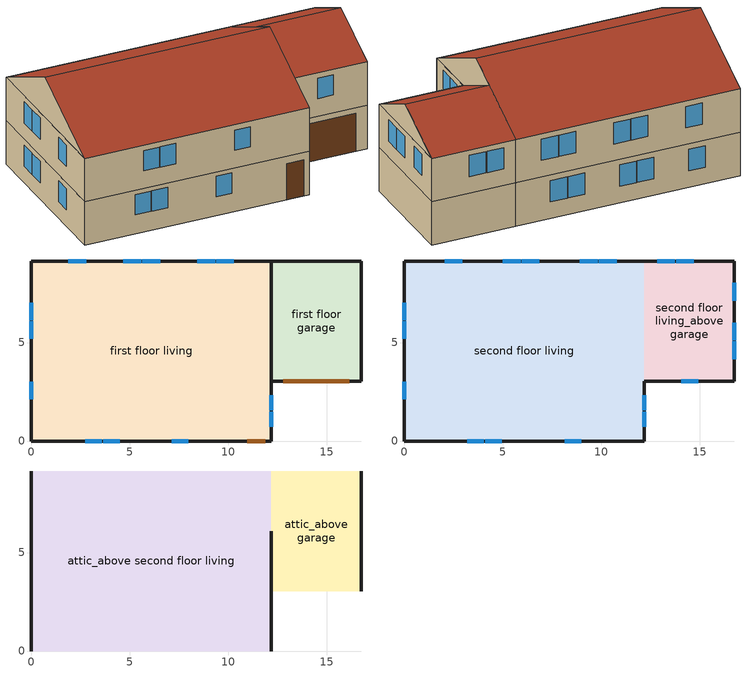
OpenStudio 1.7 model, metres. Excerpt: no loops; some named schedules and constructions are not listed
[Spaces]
first floor living
 floor ground (Slab): 12.19,9.14 12.19,0 0,0 0,9.14 z0
 wall outside (ExtInsFinWall): 0,9.14 0,0 12.19,0 12.19,3.05 12.19,9.14 0,9.14 z0:2.44
 window (Sub Surface 3-Glass): 2.74,0 3.59,0 z1.08:2.21
 window (Sub Surface 4-Glass): 3.65,0 4.5,0 z1.08:2.21
 window (Sub Surface 5-Glass): 7.13,0 7.98,0 z1.08:2.21
 window (Sub Surface 14-Glass): 0,7.02 0,6.13 z0.93:2.13
 window (Sub Surface 15-Glass): 0,6.07 0,5.19 z0.93:2.13
 window (Sub Surface 16-Glass): 0,3.01 0,2.13 z0.93:2.13
 window (Sub Surface 19-Glass): 12.19,0.71 12.19,1.49 z1.1:2.13
 window (Sub Surface 20-Glass): 12.19,1.55 12.19,2.33 z1.1:2.13
 window (Sub Surface 32-Glass): 2.79,9.14 1.89,9.14 z0.93:2.13
 window (Sub Surface 33-Glass): 5.58,9.14 4.68,9.14 z0.93:2.13
 window (Sub Surface 34-Glass): 6.55,9.14 5.64,9.14 z0.93:2.13
 window (Sub Surface 35-Glass): 9.34,9.14 8.43,9.14 z0.93:2.13
 window (Sub Surface 36-Glass): 10.3,9.14 9.4,9.14 z0.93:2.13
 door (LivingDoors): 10.97,0 11.89,0 z0:2.03
 ceiling adiabatic (RevFinUninsFinFloor): 12.19,0 12.19,9.14 0,9.14 0,0 z2.44
first floor garage
 floor ground (GrndUninsUnfinGrgFloor): 16.76,9.14 16.76,3.05 12.19,3.05 12.19,9.14 z0
 wall outside (ExtUninsUnfinWall): 16.76,9.14 12.19,9.14 12.19,3.05 16.76,3.05 16.76,9.14 z0:2.44
 door (GarageDoors): 12.8,3.05 16.15,3.05 z0:2.13
second floor living
 floor adiabatic (FinUninsFinFloor): 12.19,9.14 12.19,0 0,0 0,9.14 z2.44
 wall outside (ExtInsFinWall): 12.19,9.14 0,9.14 0,0 12.19,0 12.19,3.05 z2.44:4.88
 window (Sub Surface 6-Glass): 3.2,0 4.04,0 z3.44:4.57
 window (Sub Surface 7-Glass): 4.1,0 4.95,0 z3.44:4.57
 window (Sub Surface 8-Glass): 8.15,0 9,0 z3.44:4.57
 window (Sub Surface 11-Glass): 0,7.02 0,6.13 z3.37:4.57
 window (Sub Surface 12-Glass): 0,6.07 0,5.19 z3.37:4.57
 window (Sub Surface 13-Glass): 0,3.01 0,2.13 z3.37:4.57
 window (Sub Surface 18-Glass): 12.19,1.55 12.19,2.33 z3.53:4.57
 window (Sub Surface 26-Glass): 10.79,9.14 9.88,9.14 z3.38:4.57
 window (Sub Surface 27-Glass): 9.82,9.14 8.93,9.14 z3.38:4.57
 window (Sub Surface 28-Glass): 6.86,9.14 5.97,9.14 z3.38:4.57
 window (Sub Surface 29-Glass): 5.91,9.14 5.01,9.14 z3.38:4.57
 window (Sub Surface 30-Glass): 2.95,9.14 2.06,9.14 z3.38:4.57
 window (Sub Surface 10-Glass): 12.19,0.71 12.19,1.49 z3.53:4.57
second floor living_above garage
 floor to first floor garage (UnfinInsFinFloor): 16.76,9.14 16.76,3.05 12.19,3.05 12.19,9.14 z2.44
 wall outside (ExtInsFinWall): 12.19,3.05 16.76,3.05 16.76,9.14 12.19,9.14 z2.44:4.88
 window (Sub Surface 9-Glass): 14.08,3.05 14.93,3.05 z3.44:4.57
 window (Sub Surface 21-Glass): 16.76,4.16 16.76,5.06 z3.37:4.57
 window (Sub Surface 22-Glass): 16.76,5.12 16.76,6.02 z3.37:4.57
 window (Sub Surface 23-Glass): 16.76,7.13 16.76,8.03 z3.37:4.57
 window (Sub Surface 24-Glass): 14.7,9.14 13.81,9.14 z3.38:4.57
 window (Sub Surface 25-Glass): 13.75,9.14 12.85,9.14 z3.38:4.57
attic_above second floor living
 floor to second floor living (FinInsUnfinUAFloor): 12.19,9.14 12.19,0 0,0 0,9.14 z4.88
 wall outside (ExtUninsUnfinWall): 0,4.57,7.16 0,9.14,4.88 0,0,4.88; 12.19,4.57,7.16 12.19,0,4.88 12.19,3.05,4.88 12.19,6.1,6.4
 roof outside (UnfinInsExtRoof): 12.19,4.57,7.16 12.19,9.14,4.88 0,9.14,4.88 0,4.57,7.16; 0,4.57,7.16 0,0,4.88 12.19,0,4.88 12.19,4.57,7.16
attic_above garage
 floor to second floor living_above garage (FinInsUnfinUAFloor): 16.76,9.14 16.76,3.05 12.19,3.05 12.19,9.14 z4.88
 wall outside (ExtUninsUnfinWall): 16.76,6.1,6.4 16.76,3.05,4.88 16.76,9.14,4.88
 roof outside (UnfinInsExtRoof): 16.76,6.1,6.4 16.76,9.14,4.88 12.19,9.14,4.88 12.19,6.1,6.4; 12.19,6.1,6.4 12.19,3.05,4.88 16.76,3.05,4.88 16.76,6.1,6.4
[Construction]
RevFinInsUnfinUAFloor: AddforCTFCalc, GypsumBoard-Ceiling
RevUnfinInsFinFloor: CarpetBareLayer, FloorMass, Plywood-3_4in 1, IntFloorIns
[Schedule:Day]
Schedule Day 79: 1, 0, 0.0909588, 2, 0, 0.0413449, 3, 0, 0.024807, 4, 0, 0.0413449, 5, 0, 0.115766, 6, 0, 0.429987, 7, 0, 0.97574, 8, 0, 0.967471, 9, 0, 0.785554, 10, 0, 0.611905, 11, 0, 0.496139, 12, 0, 0.388642, 13, 0, 0.281145, 14, 0, 0.239801, 15, 0, 0.214994, 16, 0, 0.206725, 17, 0, 0.24807, 18, 0, 0.32249, 19, 0, 0.347297, 20, 0, 0.347297, 21, 0, 0.347297, 22, 0, 0.339028, 23, 0, 0.239801, 24, 0, 0.173649
Schedule Day 81: 1, 0, 0.0875835, 2, 0, 0.0398107, 3, 0, 0.0238864, 4, 0, 0.0398107, 5, 0, 0.11147, 6, 0, 0.414031, 7, 0, 0.939532, 8, 0, 0.931569, 9, 0, 0.756403, 10, 0, 0.589198, 11, 0, 0.477728, 12, 0, 0.37422, 13, 0, 0.270712, 14, 0, 0.230902, 15, 0, 0.207015, 16, 0, 0.199053, 17, 0, 0.238864, 18, 0, 0.310523, 19, 0, 0.33441, 20, 0, 0.33441, 21, 0, 0.33441, 22, 0, 0.326447, 23, 0, 0.230902, 24, 0, 0.167205
Schedule Day 83: 1, 0, 0.0838004, 2, 0, 0.0380911, 3, 0, 0.0228546, 4, 0, 0.0380911, 5, 0, 0.106655, 6, 0, 0.396147, 7, 0, 0.898949, 8, 0, 0.891331, 9, 0, 0.72373, 10, 0, 0.563748, 11, 0, 0.457093, 12, 0, 0.358056, 13, 0, 0.259019, 14, 0, 0.220928, 15, 0, 0.198074, 16, 0, 0.190455, 17, 0, 0.228546, 18, 0, 0.29711, 19, 0, 0.319965, 20, 0, 0.319965, 21, 0, 0.319965, 22, 0, 0.312347, 23, 0, 0.220928, 24, 0, 0.159983
Schedule Day 85: 1, 0, 0.0806232, 2, 0, 0.0366469, 3, 0, 0.0219882, 4, 0, 0.0366469, 5, 0, 0.102611, 6, 0, 0.381128, 7, 0, 0.864868, 8, 0, 0.857538, 9, 0, 0.696292, 10, 0, 0.542375, 11, 0, 0.439763, 12, 0, 0.344481, 13, 0, 0.249199, 14, 0, 0.212552, 15, 0, 0.190564, 16, 0, 0.183235, 17, 0, 0.219882, 18, 0, 0.285846, 19, 0, 0.307834, 20, 0, 0.307834, 21, 0, 0.307834, 22, 0, 0.300505, 23, 0, 0.212552, 24, 0, 0.153917
Schedule Day 87: 1, 0, 0.0789034, 2, 0, 0.0358652, 3, 0, 0.0215191, 4, 0, 0.0358652, 5, 0, 0.100423, 6, 0, 0.372998, 7, 0, 0.846418, 8, 0, 0.839245, 9, 0, 0.681438, 10, 0, 0.530805, 11, 0, 0.430382, 12, 0, 0.337133, 13, 0, 0.243883, 14, 0, 0.208018, 15, 0, 0.186499, 16, 0, 0.179326, 17, 0, 0.215191, 18, 0, 0.279748, 19, 0, 0.301268, 20, 0, 0.301268, 21, 0, 0.301268, 22, 0, 0.294095, 23, 0, 0.208018, 24, 0, 0.150634
Schedule Day 89: 1, 0, 0.0791017, 2, 0, 0.0359553, 3, 0, 0.0215732, 4, 0, 0.0359553, 5, 0, 0.100675, 6, 0, 0.373935, 7, 0, 0.848545, 8, 0, 0.841354, 9, 0, 0.683151, 10, 0, 0.532138, 11, 0, 0.431464, 12, 0, 0.33798, 13, 0, 0.244496, 14, 0, 0.208541, 15, 0, 0.186968, 16, 0, 0.179777, 17, 0, 0.215732, 18, 0, 0.280451, 19, 0, 0.302025, 20, 0, 0.302025, 21, 0, 0.302025, 22, 0, 0.294833, 23, 0, 0.208541, 24, 0, 0.151012
Schedule Day 91: 1, 0, 0.0811649, 2, 0, 0.0368931, 3, 0, 0.0221359, 4, 0, 0.0368931, 5, 0, 0.103301, 6, 0, 0.383689, 7, 0, 0.870678, 8, 0, 0.8633, 9, 0, 0.70097, 10, 0, 0.546018, 11, 0, 0.442718, 12, 0, 0.346796, 13, 0, 0.250873, 14, 0, 0.21398, 15, 0, 0.191844, 16, 0, 0.184466, 17, 0, 0.221359, 18, 0, 0.287767, 19, 0, 0.309902, 20, 0, 0.309902, 21, 0, 0.309902, 22, 0, 0.302524, 23, 0, 0.21398, 24, 0, 0.154951
Schedule Day 93: 1, 0, 0.0845403, 2, 0, 0.0384274, 3, 0, 0.0230564, 4, 0, 0.0384274, 5, 0, 0.107597, 6, 0, 0.399645, 7, 0, 0.906887, 8, 0, 0.899201, 9, 0, 0.730121, 10, 0, 0.568726, 11, 0, 0.461129, 12, 0, 0.361218, 13, 0, 0.261306, 14, 0, 0.222879, 15, 0, 0.199823, 16, 0, 0.192137, 17, 0, 0.230564, 18, 0, 0.299734, 19, 0, 0.32279, 20, 0, 0.32279, 21, 0, 0.32279, 22, 0, 0.315105, 23, 0, 0.222879, 24, 0, 0.161395
Schedule Day 95: 1, 0, 0.0883234, 2, 0, 0.040147, 3, 0, 0.0240882, 4, 0, 0.040147, 5, 0, 0.112412, 6, 0, 0.417529, 7, 0, 0.947469, 8, 0, 0.93944, 9, 0, 0.762793, 10, 0, 0.594175, 11, 0, 0.481764, 12, 0, 0.377382, 13, 0, 0.273, 14, 0, 0.232853, 15, 0, 0.208764, 16, 0, 0.200735, 17, 0, 0.240882, 18, 0, 0.313147, 19, 0, 0.337235, 20, 0, 0.337235, 21, 0, 0.337235, 22, 0, 0.329205, 23, 0, 0.232853, 24, 0, 0.168617
Schedule Day 97: 1, 0, 0.0915005, 2, 0, 0.0415911, 3, 0, 0.0249547, 4, 0, 0.0415911, 5, 0, 0.116455, 6, 0, 0.432548, 7, 0, 0.981551, 8, 0, 0.973233, 9, 0, 0.790232, 10, 0, 0.615549, 11, 0, 0.499094, 12, 0, 0.390957, 13, 0, 0.28282, 14, 0, 0.241229, 15, 0, 0.216274, 16, 0, 0.207956, 17, 0, 0.249547, 18, 0, 0.324411, 19, 0, 0.349366, 20, 0, 0.349366, 21, 0, 0.349366, 22, 0, 0.341047, 23, 0, 0.241229, 24, 0, 0.174683
Schedule Day 99: 1, 0, 0.0932203, 2, 0, 0.0423729, 3, 0, 0.0254237, 4, 0, 0.0423729, 5, 0, 0.118644, 6, 0, 0.440678, 7, 0, 1, 8, 0, 0.991525, 9, 0, 0.805085, 10, 0, 0.627119, 11, 0, 0.508475, 12, 0, 0.398305, 13, 0, 0.288136, 14, 0, 0.245763, 15, 0, 0.220339, 16, 0, 0.211864, 17, 0, 0.254237, 18, 0, 0.330508, 19, 0, 0.355932, 20, 0, 0.355932, 21, 0, 0.355932, 22, 0, 0.347458, 23, 0, 0.245763, 24, 0, 0.177966
Schedule Day 101: 1, 0, 0.0930221, 2, 0, 0.0422828, 3, 0, 0.0253697, 4, 0, 0.0422828, 5, 0, 0.118392, 6, 0, 0.439741, 7, 0, 0.997873, 8, 0, 0.989417, 9, 0, 0.803372, 10, 0, 0.625785, 11, 0, 0.507393, 12, 0, 0.397458, 13, 0, 0.287523, 14, 0, 0.24524, 15, 0, 0.21987, 16, 0, 0.211414, 17, 0, 0.253697, 18, 0, 0.329806, 19, 0, 0.355175, 20, 0, 0.355175, 21, 0, 0.355175, 22, 0, 0.346719, 23, 0, 0.24524, 24, 0, 0.177588
Schedule Day 129: 1, 0, 0.0780592, 2, 0, 0.0390296, 3, 0, 0.0390296, 4, 0, 0.0390296, 5, 0, 0.0780592, 6, 0, 0.185391, 7, 0, 0.44884, 8, 0, 0.565929, 9, 0, 0.643989, 10, 0, 0.565929, 11, 0, 0.44884, 12, 0, 0.341509, 13, 0, 0.302479, 14, 0, 0.22442, 15, 0, 0.22442, 16, 0, 0.22442, 17, 0, 0.380539, 18, 0, 0.44884, 19, 0, 0.75132, 20, 0, 0.97574, 21, 0, 0.97574, 22, 0, 0.75132, 23, 0, 0.643989, 24, 0, 0.380539
Schedule Day 131: 1, 0, 0.0751625, 2, 0, 0.0375813, 3, 0, 0.0375813, 4, 0, 0.0375813, 5, 0, 0.0751625, 6, 0, 0.178511, 7, 0, 0.432185, 8, 0, 0.544928, 9, 0, 0.620091, 10, 0, 0.544928, 11, 0, 0.432185, 12, 0, 0.328836, 13, 0, 0.291255, 14, 0, 0.216092, 15, 0, 0.216092, 16, 0, 0.216092, 17, 0, 0.366417, 18, 0, 0.432185, 19, 0, 0.723439, 20, 0, 0.939532, 21, 0, 0.939532, 22, 0, 0.723439, 23, 0, 0.620091, 24, 0, 0.366417
Schedule Day 133: 1, 0, 0.0719159, 2, 0, 0.035958, 3, 0, 0.035958, 4, 0, 0.035958, 5, 0, 0.0719159, 6, 0, 0.1708, 7, 0, 0.413517, 8, 0, 0.521391, 9, 0, 0.593307, 10, 0, 0.521391, 11, 0, 0.413517, 12, 0, 0.314632, 13, 0, 0.278674, 14, 0, 0.206758, 15, 0, 0.206758, 16, 0, 0.206758, 17, 0, 0.35059, 18, 0, 0.413517, 19, 0, 0.692191, 20, 0, 0.898949, 21, 0, 0.898949, 22, 0, 0.692191, 23, 0, 0.593307, 24, 0, 0.35059
Schedule Day 135: 1, 0, 0.0691894, 2, 0, 0.0345947, 3, 0, 0.0345947, 4, 0, 0.0345947, 5, 0, 0.0691894, 6, 0, 0.164325, 7, 0, 0.397839, 8, 0, 0.501623, 9, 0, 0.570813, 10, 0, 0.501623, 11, 0, 0.397839, 12, 0, 0.302704, 13, 0, 0.268109, 14, 0, 0.19892, 15, 0, 0.19892, 16, 0, 0.19892, 17, 0, 0.337298, 18, 0, 0.397839, 19, 0, 0.665948, 20, 0, 0.864868, 21, 0, 0.864868, 22, 0, 0.665948, 23, 0, 0.570813, 24, 0, 0.337298
Schedule Day 137: 1, 0, 0.0677135, 2, 0, 0.0338567, 3, 0, 0.0338567, 4, 0, 0.0338567, 5, 0, 0.0677135, 6, 0, 0.160819, 7, 0, 0.389352, 8, 0, 0.490923, 9, 0, 0.558636, 10, 0, 0.490923, 11, 0, 0.389352, 12, 0, 0.296246, 13, 0, 0.26239, 14, 0, 0.194676, 15, 0, 0.194676, 16, 0, 0.194676, 17, 0, 0.330103, 18, 0, 0.389352, 19, 0, 0.651742, 20, 0, 0.846418, 21, 0, 0.846418, 22, 0, 0.651742, 23, 0, 0.558636, 24, 0, 0.330103
Schedule Day 139: 1, 0, 0.0678836, 2, 0, 0.0339418, 3, 0, 0.0339418, 4, 0, 0.0339418, 5, 0, 0.0678836, 6, 0, 0.161224, 7, 0, 0.390331, 8, 0, 0.492156, 9, 0, 0.56004, 10, 0, 0.492156, 11, 0, 0.390331, 12, 0, 0.296991, 13, 0, 0.263049, 14, 0, 0.195165, 15, 0, 0.195165, 16, 0, 0.195165, 17, 0, 0.330933, 18, 0, 0.390331, 19, 0, 0.65338, 20, 0, 0.848545, 21, 0, 0.848545, 22, 0, 0.65338, 23, 0, 0.56004, 24, 0, 0.330933
Schedule Day 141: 1, 0, 0.0696543, 2, 0, 0.0348271, 3, 0, 0.0348271, 4, 0, 0.0348271, 5, 0, 0.0696543, 6, 0, 0.165429, 7, 0, 0.400512, 8, 0, 0.504993, 9, 0, 0.574648, 10, 0, 0.504993, 11, 0, 0.400512, 12, 0, 0.304737, 13, 0, 0.26991, 14, 0, 0.200256, 15, 0, 0.200256, 16, 0, 0.200256, 17, 0, 0.339564, 18, 0, 0.400512, 19, 0, 0.670422, 20, 0, 0.870678, 21, 0, 0.870678, 22, 0, 0.670422, 23, 0, 0.574648, 24, 0, 0.339564
Schedule Day 143: 1, 0, 0.0725509, 2, 0, 0.0362755, 3, 0, 0.0362755, 4, 0, 0.0362755, 5, 0, 0.0725509, 6, 0, 0.172308, 7, 0, 0.417168, 8, 0, 0.525994, 9, 0, 0.598545, 10, 0, 0.525994, 11, 0, 0.417168, 12, 0, 0.31741, 13, 0, 0.281135, 14, 0, 0.208584, 15, 0, 0.208584, 16, 0, 0.208584, 17, 0, 0.353686, 18, 0, 0.417168, 19, 0, 0.698303, 20, 0, 0.906887, 21, 0, 0.906887, 22, 0, 0.698303, 23, 0, 0.598545, 24, 0, 0.353686
Schedule Day 145: 1, 0, 0.0757975, 2, 0, 0.0378988, 3, 0, 0.0378988, 4, 0, 0.0378988, 5, 0, 0.0757975, 6, 0, 0.180019, 7, 0, 0.435836, 8, 0, 0.549532, 9, 0, 0.62533, 10, 0, 0.549532, 11, 0, 0.435836, 12, 0, 0.331614, 13, 0, 0.293715, 14, 0, 0.217918, 15, 0, 0.217918, 16, 0, 0.217918, 17, 0, 0.369513, 18, 0, 0.435836, 19, 0, 0.729551, 20, 0, 0.947469, 21, 0, 0.947469, 22, 0, 0.729551, 23, 0, 0.62533, 24, 0, 0.369513
Schedule Day 147: 1, 0, 0.0785241, 2, 0, 0.039262, 3, 0, 0.039262, 4, 0, 0.039262, 5, 0, 0.0785241, 6, 0, 0.186495, 7, 0, 0.451513, 8, 0, 0.569299, 9, 0, 0.647824, 10, 0, 0.569299, 11, 0, 0.451513, 12, 0, 0.343543, 13, 0, 0.304281, 14, 0, 0.225757, 15, 0, 0.225757, 16, 0, 0.225757, 17, 0, 0.382805, 18, 0, 0.451513, 19, 0, 0.755794, 20, 0, 0.981551, 21, 0, 0.981551, 22, 0, 0.755794, 23, 0, 0.647824, 24, 0, 0.382805
Schedule Day 149: 1, 0, 0.08, 2, 0, 0.04, 3, 0, 0.04, 4, 0, 0.04, 5, 0, 0.08, 6, 0, 0.19, 7, 0, 0.46, 8, 0, 0.58, 9, 0, 0.66, 10, 0, 0.58, 11, 0, 0.46, 12, 0, 0.35, 13, 0, 0.31, 14, 0, 0.23, 15, 0, 0.23, 16, 0, 0.23, 17, 0, 0.39, 18, 0, 0.46, 19, 0, 0.77, 20, 0, 1, 21, 0, 1, 22, 0, 0.77, 23, 0, 0.66, 24, 0, 0.39
Schedule Day 151: 1, 0, 0.0798299, 2, 0, 0.0399149, 3, 0, 0.0399149, 4, 0, 0.0399149, 5, 0, 0.0798299, 6, 0, 0.189596, 7, 0, 0.459022, 8, 0, 0.578766, 9, 0, 0.658596, 10, 0, 0.578766, 11, 0, 0.459022, 12, 0, 0.349256, 13, 0, 0.309341, 14, 0, 0.229511, 15, 0, 0.229511, 16, 0, 0.229511, 17, 0, 0.389171, 18, 0, 0.459022, 19, 0, 0.768362, 20, 0, 0.997873, 21, 0, 0.997873, 22, 0, 0.768362, 23, 0, 0.658596, 24, 0, 0.389171
Schedule Day 179: 1, 0, 0.182138, 2, 0, 0.0910691, 3, 0, 0.0650493, 4, 0, 0.0650493, 5, 0, 0.0910691, 6, 0, 0.234178, 7, 0, 0.546415, 8, 0, 0.806612, 9, 0, 0.858651, 10, 0, 0.806612, 11, 0, 0.702533, 12, 0, 0.650493, 13, 0, 0.637484, 14, 0, 0.585444, 15, 0, 0.559424, 16, 0, 0.533405, 17, 0, 0.624474, 18, 0, 0.845641, 19, 0, 0.97574, 20, 0, 0.897681, 21, 0, 0.741563, 22, 0, 0.624474, 23, 0, 0.520395, 24, 0, 0.351266
Schedule Day 181: 1, 0, 0.175379, 2, 0, 0.0876896, 3, 0, 0.0626354, 4, 0, 0.0626354, 5, 0, 0.0876896, 6, 0, 0.225488, 7, 0, 0.526138, 8, 0, 0.776679, 9, 0, 0.826788, 10, 0, 0.776679, 11, 0, 0.676463, 12, 0, 0.626354, 13, 0, 0.613827, 14, 0, 0.563719, 15, 0, 0.538665, 16, 0, 0.513611, 17, 0, 0.6013, 18, 0, 0.814261, 19, 0, 0.939532, 20, 0, 0.864369, 21, 0, 0.714044, 22, 0, 0.6013, 23, 0, 0.501083, 24, 0, 0.338231
Schedule Day 183: 1, 0, 0.167804, 2, 0, 0.0839019, 3, 0, 0.05993, 4, 0, 0.05993, 5, 0, 0.0839019, 6, 0, 0.215748, 7, 0, 0.503412, 8, 0, 0.743131, 9, 0, 0.791075, 10, 0, 0.743131, 11, 0, 0.647244, 12, 0, 0.5993, 13, 0, 0.587314, 14, 0, 0.53937, 15, 0, 0.515398, 16, 0, 0.491426, 17, 0, 0.575328, 18, 0, 0.779089, 19, 0, 0.898949, 20, 0, 0.827033, 21, 0, 0.683202, 22, 0, 0.575328, 23, 0, 0.47944, 24, 0, 0.323622
Schedule Day 185: 1, 0, 0.161442, 2, 0, 0.080721, 3, 0, 0.0576578, 4, 0, 0.0576578, 5, 0, 0.080721, 6, 0, 0.207568, 7, 0, 0.484326, 8, 0, 0.714957, 9, 0, 0.761083, 10, 0, 0.714957, 11, 0, 0.622705, 12, 0, 0.576578, 13, 0, 0.565047, 14, 0, 0.518921, 15, 0, 0.495857, 16, 0, 0.472794, 17, 0, 0.553515, 18, 0, 0.749552, 19, 0, 0.864868, 20, 0, 0.795678, 21, 0, 0.657299, 22, 0, 0.553515, 23, 0, 0.461263, 24, 0, 0.311352
Schedule Day 187: 1, 0, 0.157998, 2, 0, 0.078999, 3, 0, 0.0564279, 4, 0, 0.0564279, 5, 0, 0.078999, 6, 0, 0.20314, 7, 0, 0.473994, 8, 0, 0.699706, 9, 0, 0.744848, 10, 0, 0.699706, 11, 0, 0.609421, 12, 0, 0.564279, 13, 0, 0.552993, 14, 0, 0.507851, 15, 0, 0.48528, 16, 0, 0.462709, 17, 0, 0.541708, 18, 0, 0.733563, 19, 0, 0.846418, 20, 0, 0.778705, 21, 0, 0.643278, 22, 0, 0.541708, 23, 0, 0.451423, 24, 0, 0.304711
Schedule Day 189: 1, 0, 0.158395, 2, 0, 0.0791975, 3, 0, 0.0565697, 4, 0, 0.0565697, 5, 0, 0.0791975, 6, 0, 0.203651, 7, 0, 0.475185, 8, 0, 0.701464, 9, 0, 0.74672, 10, 0, 0.701464, 11, 0, 0.610953, 12, 0, 0.565697, 13, 0, 0.554383, 14, 0, 0.509127, 15, 0, 0.486499, 16, 0, 0.463871, 17, 0, 0.543069, 18, 0, 0.735406, 19, 0, 0.848545, 20, 0, 0.780662, 21, 0, 0.644894, 22, 0, 0.543069, 23, 0, 0.452557, 24, 0, 0.305476
Schedule Day 191: 1, 0, 0.162527, 2, 0, 0.0812633, 3, 0, 0.0580452, 4, 0, 0.0580452, 5, 0, 0.0812633, 6, 0, 0.208963, 7, 0, 0.48758, 8, 0, 0.719761, 9, 0, 0.766197, 10, 0, 0.719761, 11, 0, 0.626888, 12, 0, 0.580452, 13, 0, 0.568843, 14, 0, 0.522407, 15, 0, 0.499189, 16, 0, 0.475971, 17, 0, 0.557234, 18, 0, 0.754588, 19, 0, 0.870678, 20, 0, 0.801024, 21, 0, 0.661715, 22, 0, 0.557234, 23, 0, 0.464362, 24, 0, 0.313444
Schedule Day 193: 1, 0, 0.169286, 2, 0, 0.0846428, 3, 0, 0.0604591, 4, 0, 0.0604591, 5, 0, 0.0846428, 6, 0, 0.217653, 7, 0, 0.507857, 8, 0, 0.749693, 9, 0, 0.79806, 10, 0, 0.749693, 11, 0, 0.652958, 12, 0, 0.604591, 13, 0, 0.592499, 14, 0, 0.544132, 15, 0, 0.519948, 16, 0, 0.495765, 17, 0, 0.580408, 18, 0, 0.785969, 19, 0, 0.906887, 20, 0, 0.834336, 21, 0, 0.689234, 22, 0, 0.580408, 23, 0, 0.483673, 24, 0, 0.326479
Schedule Day 195: 1, 0, 0.176861, 2, 0, 0.0884304, 3, 0, 0.0631646, 4, 0, 0.0631646, 5, 0, 0.0884304, 6, 0, 0.227393, 7, 0, 0.530583, 8, 0, 0.783241, 9, 0, 0.833773, 10, 0, 0.783241, 11, 0, 0.682178, 12, 0, 0.631646, 13, 0, 0.619013, 14, 0, 0.568481, 15, 0, 0.543216, 16, 0, 0.51795, 17, 0, 0.60638, 18, 0, 0.82114, 19, 0, 0.947469, 20, 0, 0.871671, 21, 0, 0.720076, 22, 0, 0.60638, 23, 0, 0.505317, 24, 0, 0.341089
Schedule Day 197: 1, 0, 0.183223, 2, 0, 0.0916114, 3, 0, 0.0654367, 4, 0, 0.0654367, 5, 0, 0.0916114, 6, 0, 0.235572, 7, 0, 0.549668, 8, 0, 0.811415, 9, 0, 0.863765, 10, 0, 0.811415, 11, 0, 0.706717, 12, 0, 0.654367, 13, 0, 0.64128, 14, 0, 0.58893, 15, 0, 0.562756, 16, 0, 0.536581, 17, 0, 0.628192, 18, 0, 0.850677, 19, 0, 0.981551, 20, 0, 0.903027, 21, 0, 0.745979, 22, 0, 0.628192, 23, 0, 0.523494, 24, 0, 0.353358
Schedule Day 199: 1, 0, 0.186667, 2, 0, 0.0933333, 3, 0, 0.0666667, 4, 0, 0.0666667, 5, 0, 0.0933333, 6, 0, 0.24, 7, 0, 0.56, 8, 0, 0.826667, 9, 0, 0.88, 10, 0, 0.826667, 11, 0, 0.72, 12, 0, 0.666667, 13, 0, 0.653333, 14, 0, 0.6, 15, 0, 0.573333, 16, 0, 0.546667, 17, 0, 0.64, 18, 0, 0.866667, 19, 0, 1, 20, 0, 0.92, 21, 0, 0.76, 22, 0, 0.64, 23, 0, 0.533333, 24, 0, 0.36
Schedule Day 201: 1, 0, 0.18627, 2, 0, 0.0931348, 3, 0, 0.0665249, 4, 0, 0.0665249, 5, 0, 0.0931348, 6, 0, 0.23949, 7, 0, 0.558809, 8, 0, 0.824908, 9, 0, 0.878128, 10, 0, 0.824908, 11, 0, 0.718469, 12, 0, 0.665249, 13, 0, 0.651944, 14, 0, 0.598724, 15, 0, 0.572114, 16, 0, 0.545504, 17, 0, 0.638639, 18, 0, 0.864823, 19, 0, 0.997873, 20, 0, 0.918043, 21, 0, 0.758384, 22, 0, 0.638639, 23, 0, 0.532199, 24, 0, 0.359234
cdWinter; ClothesDryerWeekday2; ClothesDryerWeekday3; ClothesDryerWeekday4; ClothesDryerWeekday5; cdSummer; ClothesDryerWeekday7; ClothesDryerWeekday8; ClothesDryerWeekday9; ClothesDryerWeekday10; ClothesDryerWeekday11; ClothesDryerWeekday12: 1, 0, 0.100913, 2, 0, 0.0605475, 3, 0, 0.040365, 4, 0, 0.0201825, 5, 0, 0.040365, 6, 0, 0.0605475, 7, 0, 0.16146, 8, 0, 0.32292, 9, 0, 0.48438, 10, 0, 0.686205, 11, 0, 0.787118, 12, 0, 0.817391, 13, 0, 0.746753, 14, 0, 0.676114, 15, 0, 0.575201, 16, 0, 0.615566, 17, 0, 0.555019, 18, 0, 0.544928, 19, 0, 0.514654, 20, 0, 0.514654, 21, 0, 0.524745, 22, 0, 0.544928, 23, 0, 0.444015, 24, 0, 0.24219
ClothesDryerWeekend1; ClothesDryerWeekend2; ClothesDryerWeekend3; ClothesDryerWeekend4; ClothesDryerWeekend5; ClothesDryerWeekend6; ClothesDryerWeekend7; ClothesDryerWeekend8; ClothesDryerWeekend9; ClothesDryerWeekend10; ClothesDryerWeekend11; ClothesDryerWeekend12: 1, 0, 0.123457, 2, 0, 0.0740741, 3, 0, 0.0493827, 4, 0, 0.0246914, 5, 0, 0.0493827, 6, 0, 0.0740741, 7, 0, 0.197531, 8, 0, 0.395062, 9, 0, 0.592593, 10, 0, 0.839506, 11, 0, 0.962963, 12, 0, 1, 13, 0, 0.91358, 14, 0, 0.82716, 15, 0, 0.703704, 16, 0, 0.753086, 17, 0, 0.679012, 18, 0, 0.666667, 19, 0, 0.62963, 20, 0, 0.62963, 21, 0, 0.641975, 22, 0, 0.666667, 23, 0, 0.54321, 24, 0, 0.296296
cwWinter; ClothesWasherWeekday2; ClothesWasherWeekday3; ClothesWasherWeekday4; ClothesWasherWeekday5; cwSummer; ClothesWasherWeekday7; ClothesWasherWeekday8; ClothesWasherWeekday9; ClothesWasherWeekday10; ClothesWasherWeekday11; ClothesWasherWeekday12: 1, 0, 0.085541, 2, 0, 0.0665319, 3, 0, 0.0380182, 4, 0, 0.0380182, 5, 0, 0.0665319, 6, 0, 0.10455, 7, 0, 0.2091, 8, 0, 0.465723, 9, 0, 0.693832, 10, 0, 0.817391, 11, 0, 0.798382, 12, 0, 0.712841, 13, 0, 0.636805, 14, 0, 0.570273, 15, 0, 0.465723, 16, 0, 0.494237, 17, 0, 0.475228, 18, 0, 0.465723, 19, 0, 0.465723, 20, 0, 0.465723, 21, 0, 0.465723, 22, 0, 0.446714, 23, 0, 0.304146, 24, 0, 0.161577
ClothesWasherWeekend1; ClothesWasherWeekend2; ClothesWasherWeekend3; ClothesWasherWeekend4; ClothesWasherWeekend5; ClothesWasherWeekend6; ClothesWasherWeekend7; ClothesWasherWeekend8; ClothesWasherWeekend9; ClothesWasherWeekend10; ClothesWasherWeekend11; ClothesWasherWeekend12: 1, 0, 0.104651, 2, 0, 0.0813953, 3, 0, 0.0465116, 4, 0, 0.0465116, 5, 0, 0.0813953, 6, 0, 0.127907, 7, 0, 0.255814, 8, 0, 0.569767, 9, 0, 0.848837, 10, 0, 1, 11, 0, 0.976744, 12, 0, 0.872093, 13, 0, 0.77907, 14, 0, 0.697674, 15, 0, 0.569767, 16, 0, 0.604651, 17, 0, 0.581395, 18, 0, 0.569767, 19, 0, 0.569767, 20, 0, 0.569767, 21, 0, 0.569767, 22, 0, 0.546512, 23, 0, 0.372093, 24, 0, 0.197674
RangeWinter; RangeWeekend1; RangeWeekday2; RangeWeekend2; RangeWeekday12; RangeWeekend12: 1, 0, 0.0466667, 2, 0, 0.0466667, 3, 0, 0.0266667, 4, 0, 0.0266667, 5, 0, 0.0466667, 6, 0, 0.0733333, 7, 0, 0.166667, 8, 0, 0.28, 9, 0, 0.306667, 10, 0, 0.32, 11, 0, 0.28, 12, 0, 0.333333, 13, 0, 0.38, 14, 0, 0.306667, 15, 0, 0.38, 16, 0, 0.293333, 17, 0, 0.613333, 18, 0, 1, 19, 0, 0.78, 20, 0, 0.4, 21, 0, 0.233333, 22, 0, 0.166667, 23, 0, 0.106667, 24, 0, 0.0733333
RangeWeekday3; RangeWeekend3; RangeWeekday5; RangeWeekend5: 1, 0, 0.0421574, 2, 0, 0.0421574, 3, 0, 0.0240899, 4, 0, 0.0240899, 5, 0, 0.0421574, 6, 0, 0.0662473, 7, 0, 0.150562, 8, 0, 0.252944, 9, 0, 0.277034, 10, 0, 0.289079, 11, 0, 0.252944, 12, 0, 0.301124, 13, 0, 0.343282, 14, 0, 0.277034, 15, 0, 0.343282, 16, 0, 0.264989, 17, 0, 0.554069, 18, 0, 0.903373, 19, 0, 0.704631, 20, 0, 0.361349, 21, 0, 0.210787, 22, 0, 0.150562, 23, 0, 0.0963598, 24, 0, 0.0662473
RangeWeekday4; RangeWeekend4: 1, 0, 0.0419872, 2, 0, 0.0419872, 3, 0, 0.0239927, 4, 0, 0.0239927, 5, 0, 0.0419872, 6, 0, 0.0659799, 7, 0, 0.149954, 8, 0, 0.251923, 9, 0, 0.275916, 10, 0, 0.287912, 11, 0, 0.251923, 12, 0, 0.299909, 13, 0, 0.341896, 14, 0, 0.275916, 15, 0, 0.341896, 16, 0, 0.26392, 17, 0, 0.551832, 18, 0, 0.899727, 19, 0, 0.701787, 20, 0, 0.359891, 21, 0, 0.209936, 22, 0, 0.149954, 23, 0, 0.0959708, 24, 0, 0.0659799
RangeSummer; RangeWeekend6; RangeWeekday9; RangeWeekend9: 1, 0, 0.0378608, 2, 0, 0.0378608, 3, 0, 0.0216348, 4, 0, 0.0216348, 5, 0, 0.0378608, 6, 0, 0.0594956, 7, 0, 0.135217, 8, 0, 0.227165, 9, 0, 0.2488, 10, 0, 0.259617, 11, 0, 0.227165, 12, 0, 0.270435, 13, 0, 0.308295, 14, 0, 0.2488, 15, 0, 0.308295, 16, 0, 0.237982, 17, 0, 0.4976, 18, 0, 0.811304, 19, 0, 0.632817, 20, 0, 0.324521, 21, 0, 0.189304, 22, 0, 0.135217, 23, 0, 0.086539, 24, 0, 0.0594956
RangeWeekday7; RangeWeekend7; RangeWeekday8; RangeWeekend8: 1, 0, 0.0381161, 2, 0, 0.0381161, 3, 0, 0.0217806, 4, 0, 0.0217806, 5, 0, 0.0381161, 6, 0, 0.0598967, 7, 0, 0.136129, 8, 0, 0.228696, 9, 0, 0.250477, 10, 0, 0.261367, 11, 0, 0.228696, 12, 0, 0.272258, 13, 0, 0.310374, 14, 0, 0.250477, 15, 0, 0.310374, 16, 0, 0.239587, 17, 0, 0.500954, 18, 0, 0.816773, 19, 0, 0.637083, 20, 0, 0.326709, 21, 0, 0.19058, 22, 0, 0.136129, 23, 0, 0.0871225, 24, 0, 0.0598967
RangeWeekday10; RangeWeekend10; RangeWeekday11; RangeWeekend11: 1, 0, 0.0461562, 2, 0, 0.0461562, 3, 0, 0.026375, 4, 0, 0.026375, 5, 0, 0.0461562, 6, 0, 0.0725311, 7, 0, 0.164844, 8, 0, 0.276937, 9, 0, 0.303312, 10, 0, 0.3165, 11, 0, 0.276937, 12, 0, 0.329687, 13, 0, 0.375843, 14, 0, 0.303312, 15, 0, 0.375843, 16, 0, 0.290125, 17, 0, 0.606624, 18, 0, 0.989061, 19, 0, 0.771468, 20, 0, 0.395624, 21, 0, 0.230781, 22, 0, 0.164844, 23, 0, 0.1055, 24, 0, 0.0725311
ElectricDwWinter; ElectricDwWeekday2; ElectricDwWeekday3; ElectricDwWeekday4; ElectricDwWeekday5; ElectricDwSummer; ElectricDwWeekday7; ElectricDwWeekday8; ElectricDwWeekday9; ElectricDwWeekday10; ElectricDwWeekday11; ElectricDwWeekday12: 1, 0, 0.126126, 2, 0, 0.0588589, 3, 0, 0.042042, 4, 0, 0.0252252, 5, 0, 0.0252252, 6, 0, 0.0840841, 7, 0, 0.168168, 8, 0, 0.260661, 9, 0, 0.487688, 10, 0, 0.546547, 11, 0, 0.470871, 12, 0, 0.403604, 13, 0, 0.344745, 14, 0, 0.386787, 15, 0, 0.302703, 16, 0, 0.31952, 17, 0, 0.31952, 18, 0, 0.412012, 19, 0, 0.731532, 20, 0, 0.933333, 21, 0, 0.756757, 22, 0, 0.563363, 23, 0, 0.36997, 24, 0, 0.260661
ElectricDwWeekend1; ElectricDwWeekend2; ElectricDwWeekend3; ElectricDwWeekend4; ElectricDwWeekend5; ElectricDwWeekend6; ElectricDwWeekend7; ElectricDwWeekend8; ElectricDwWeekend9; ElectricDwWeekend10; ElectricDwWeekend11; ElectricDwWeekend12: 1, 0, 0.135135, 2, 0, 0.0630631, 3, 0, 0.045045, 4, 0, 0.027027, 5, 0, 0.027027, 6, 0, 0.0900901, 7, 0, 0.18018, 8, 0, 0.279279, 9, 0, 0.522523, 10, 0, 0.585586, 11, 0, 0.504505, 12, 0, 0.432432, 13, 0, 0.369369, 14, 0, 0.414414, 15, 0, 0.324324, 16, 0, 0.342342, 17, 0, 0.342342, 18, 0, 0.441441, 19, 0, 0.783784, 20, 0, 1, 21, 0, 0.810811, 22, 0, 0.603604, 23, 0, 0.396396, 24, 0, 0.279279
ElectricmelWinter; ElectricmelWeekend1; ElectricmelWeekday12; ElectricmelWeekend12; MGLWinter; MGLWeekend1; MGLWeekday12; MGLWeekend12; MGLWinter 1: 1, 0, 0.559347, 2, 0, 0.517396, 3, 0, 0.517396, 4, 0, 0.503412, 5, 0, 0.461461, 6, 0, 0.503412, 7, 0, 0.601298, 8, 0, 0.657232, 9, 0, 0.475445, 10, 0, 0.321624, 11, 0, 0.335608, 12, 0, 0.349592, 13, 0, 0.335608, 14, 0, 0.391543, 15, 0, 0.433494, 16, 0, 0.447477, 17, 0, 0.545363, 18, 0, 0.741134, 19, 0, 0.880971, 20, 0, 0.936905, 21, 0, 0.99284, 22, 0, 0.964873, 23, 0, 0.825036, 24, 0, 0.699183
ElectricmelWeekday2; ElectricmelWeekend2; MGLWeekday2; MGLWeekend2: 1, 0, 0.56338, 2, 0, 0.521127, 3, 0, 0.521127, 4, 0, 0.507042, 5, 0, 0.464789, 6, 0, 0.507042, 7, 0, 0.605634, 8, 0, 0.661972, 9, 0, 0.478873, 10, 0, 0.323944, 11, 0, 0.338028, 12, 0, 0.352113, 13, 0, 0.338028, 14, 0, 0.394366, 15, 0, 0.43662, 16, 0, 0.450704, 17, 0, 0.549296, 18, 0, 0.746479, 19, 0, 0.887324, 20, 0, 0.943662, 21, 0, 1, 22, 0, 0.971831, 23, 0, 0.830986, 24, 0, 0.704225
ElectricmelWeekday3; ElectricmelWeekend3; ElectricmelWeekday5; ElectricmelWeekend5; MGLWeekday3; MGLWeekend3; MGLWeekday5; MGLWeekend5: 1, 0, 0.445057, 2, 0, 0.411678, 3, 0, 0.411678, 4, 0, 0.400551, 5, 0, 0.367172, 6, 0, 0.400551, 7, 0, 0.478436, 8, 0, 0.522942, 9, 0, 0.378298, 10, 0, 0.255908, 11, 0, 0.267034, 12, 0, 0.278161, 13, 0, 0.267034, 14, 0, 0.31154, 15, 0, 0.344919, 16, 0, 0.356046, 17, 0, 0.433931, 18, 0, 0.5897, 19, 0, 0.700965, 20, 0, 0.74547, 21, 0, 0.789976, 22, 0, 0.767723, 23, 0, 0.656459, 24, 0, 0.556321
ElectricmelWeekday4; ElectricmelWeekend4; MGLWeekday4; MGLWeekend4: 1, 0, 0.443264, 2, 0, 0.410019, 3, 0, 0.410019, 4, 0, 0.398938, 5, 0, 0.365693, 6, 0, 0.398938, 7, 0, 0.476509, 8, 0, 0.520835, 9, 0, 0.376775, 10, 0, 0.254877, 11, 0, 0.265959, 12, 0, 0.27704, 13, 0, 0.265959, 14, 0, 0.310285, 15, 0, 0.34353, 16, 0, 0.354611, 17, 0, 0.432183, 18, 0, 0.587325, 19, 0, 0.698141, 20, 0, 0.742468, 21, 0, 0.786794, 22, 0, 0.764631, 23, 0, 0.653815, 24, 0, 0.55408
ElectricmelSummer; ElectricmelWeekend6; ElectricmelWeekday9; ElectricmelWeekend9; MGLSummer; MGLWeekend6; MGLWeekday9; MGLWeekend9; MGLSummer 1: 1, 0, 0.370657, 2, 0, 0.342857, 3, 0, 0.342857, 4, 0, 0.333591, 5, 0, 0.305792, 6, 0, 0.333591, 7, 0, 0.398456, 8, 0, 0.435522, 9, 0, 0.315058, 10, 0, 0.213128, 11, 0, 0.222394, 12, 0, 0.23166, 13, 0, 0.222394, 14, 0, 0.25946, 15, 0, 0.287259, 16, 0, 0.296525, 17, 0, 0.36139, 18, 0, 0.49112, 19, 0, 0.583784, 20, 0, 0.62085, 21, 0, 0.657916, 22, 0, 0.639383, 23, 0, 0.546719, 24, 0, 0.463321
ElectricmelWeekday7; ElectricmelWeekend7; ElectricmelWeekday8; ElectricmelWeekend8; MGLWeekday7; MGLWeekend7; MGLWeekday8; MGLWeekend8: 1, 0, 0.367968, 2, 0, 0.34037, 3, 0, 0.34037, 4, 0, 0.331171, 5, 0, 0.303573, 6, 0, 0.331171, 7, 0, 0.395565, 8, 0, 0.432362, 9, 0, 0.312772, 10, 0, 0.211581, 11, 0, 0.220781, 12, 0, 0.22998, 13, 0, 0.220781, 14, 0, 0.257577, 15, 0, 0.285175, 16, 0, 0.294374, 17, 0, 0.358768, 18, 0, 0.487557, 19, 0, 0.579549, 20, 0, 0.616346, 21, 0, 0.653142, 22, 0, 0.634744, 23, 0, 0.542752, 24, 0, 0.459959
ElectricmelWeekday10; ElectricmelWeekend10; MGLWeekday10; MGLWeekend10: 1, 0, 0.443712, 2, 0, 0.410434, 3, 0, 0.410434, 4, 0, 0.399341, 5, 0, 0.366063, 6, 0, 0.399341, 7, 0, 0.476991, 8, 0, 0.521362, 9, 0, 0.377156, 10, 0, 0.255135, 11, 0, 0.266227, 12, 0, 0.27732, 13, 0, 0.266227, 14, 0, 0.310599, 15, 0, 0.343877, 16, 0, 0.35497, 17, 0, 0.43262, 18, 0, 0.587919, 19, 0, 0.698847, 20, 0, 0.743218, 21, 0, 0.787589, 22, 0, 0.765404, 23, 0, 0.654476, 24, 0, 0.55464
ElectricmelWeekday11; ElectricmelWeekend11; MGLWeekday11; MGLWeekend11: 1, 0, 0.442368, 2, 0, 0.40919, 3, 0, 0.40919, 4, 0, 0.398131, 5, 0, 0.364953, 6, 0, 0.398131, 7, 0, 0.475545, 8, 0, 0.519782, 9, 0, 0.376013, 10, 0, 0.254361, 11, 0, 0.265421, 12, 0, 0.27648, 13, 0, 0.265421, 14, 0, 0.309657, 15, 0, 0.342835, 16, 0, 0.353894, 17, 0, 0.431309, 18, 0, 0.586137, 19, 0, 0.696729, 20, 0, 0.740966, 21, 0, 0.785203, 22, 0, 0.763084, 23, 0, 0.652493, 24, 0, 0.55296
Schedule Day 207; Schedule Day 208; Schedule Day 209; Schedule Day 216: 24, 0, 0
RefrigeratorWinter; RefrigeratorWeekend1; RefrigeratorWeekday12; RefrigeratorWeekend12; RefrigeratorWinter 1: 1, 0, 0.610949, 2, 0, 0.595675, 3, 0, 0.580401, 4, 0, 0.565128, 5, 0, 0.549854, 6, 0, 0.549854, 7, 0, 0.580401, 8, 0, 0.610949, 9, 0, 0.626223, 10, 0, 0.626223, 11, 0, 0.610949, 12, 0, 0.610949, 13, 0, 0.641496, 14, 0, 0.641496, 15, 0, 0.641496, 16, 0, 0.626223, 17, 0, 0.672044, 18, 0, 0.733139, 19, 0, 0.763686, 20, 0, 0.733139, 21, 0, 0.717865, 22, 0, 0.702591, 23, 0, 0.672044, 24, 0, 0.626223
RefrigeratorWeekday2; RefrigeratorWeekend2: 1, 0, 0.609489, 2, 0, 0.594252, 3, 0, 0.579015, 4, 0, 0.563777, 5, 0, 0.54854, 6, 0, 0.54854, 7, 0, 0.579015, 8, 0, 0.609489, 9, 0, 0.624726, 10, 0, 0.624726, 11, 0, 0.609489, 12, 0, 0.609489, 13, 0, 0.639964, 14, 0, 0.639964, 15, 0, 0.639964, 16, 0, 0.624726, 17, 0, 0.670438, 18, 0, 0.731387, 19, 0, 0.761861, 20, 0, 0.731387, 21, 0, 0.71615, 22, 0, 0.700912, 23, 0, 0.670438, 24, 0, 0.624726
RefrigeratorWeekday3; RefrigeratorWeekend3; RefrigeratorWeekday4; RefrigeratorWeekend4; RefrigeratorWeekday5; RefrigeratorWeekend5: 1, 0, 0.791241, 2, 0, 0.77146, 3, 0, 0.751679, 4, 0, 0.731898, 5, 0, 0.712117, 6, 0, 0.712117, 7, 0, 0.751679, 8, 0, 0.791241, 9, 0, 0.811022, 10, 0, 0.811022, 11, 0, 0.791241, 12, 0, 0.791241, 13, 0, 0.830803, 14, 0, 0.830803, 15, 0, 0.830803, 16, 0, 0.811022, 17, 0, 0.870365, 18, 0, 0.949489, 19, 0, 0.989051, 20, 0, 0.949489, 21, 0, 0.929708, 22, 0, 0.909927, 23, 0, 0.870365, 24, 0, 0.811022
RefrigeratorSummer; RefrigeratorWeekend6; RefrigeratorWeekday7; RefrigeratorWeekend7; RefrigeratorWeekday8; RefrigeratorWeekend8; RefrigeratorWeekday9; RefrigeratorWeekend9; RefrigeratorSummer 1: 1, 0, 0.8, 2, 0, 0.78, 3, 0, 0.76, 4, 0, 0.74, 5, 0, 0.72, 6, 0, 0.72, 7, 0, 0.76, 8, 0, 0.8, 9, 0, 0.82, 10, 0, 0.82, 11, 0, 0.8, 12, 0, 0.8, 13, 0, 0.84, 14, 0, 0.84, 15, 0, 0.84, 16, 0, 0.82, 17, 0, 0.88, 18, 0, 0.96, 19, 0, 1, 20, 0, 0.96, 21, 0, 0.94, 22, 0, 0.92, 23, 0, 0.88, 24, 0, 0.82
RefrigeratorWeekday10; RefrigeratorWeekend10: 1, 0, 0.679562, 2, 0, 0.662573, 3, 0, 0.645584, 4, 0, 0.628595, 5, 0, 0.611606, 6, 0, 0.611606, 7, 0, 0.645584, 8, 0, 0.679562, 9, 0, 0.696551, 10, 0, 0.696551, 11, 0, 0.679562, 12, 0, 0.679562, 13, 0, 0.71354, 14, 0, 0.71354, 15, 0, 0.71354, 16, 0, 0.696551, 17, 0, 0.747518, 18, 0, 0.815474, 19, 0, 0.849453, 20, 0, 0.815474, 21, 0, 0.798485, 22, 0, 0.781496, 23, 0, 0.747518, 24, 0, 0.696551
RefrigeratorWeekday11; RefrigeratorWeekend11: 1, 0, 0.675182, 2, 0, 0.658303, 3, 0, 0.641423, 4, 0, 0.624544, 5, 0, 0.607664, 6, 0, 0.607664, 7, 0, 0.641423, 8, 0, 0.675182, 9, 0, 0.692062, 10, 0, 0.692062, 11, 0, 0.675182, 12, 0, 0.675182, 13, 0, 0.708942, 14, 0, 0.708942, 15, 0, 0.708942, 16, 0, 0.692062, 17, 0, 0.742701, 18, 0, 0.810219, 19, 0, 0.843978, 20, 0, 0.810219, 21, 0, 0.793339, 22, 0, 0.77646, 23, 0, 0.742701, 24, 0, 0.692062
DefaultDay: 24, 0, 112.5504
OccupantsWinter; occupantsWeekend1; occupantsWeekday2; occupantsWeekend2; occupantsWeekday3; occupantsWeekend3; occupantsWeekday4; occupantsWeekend4; occupantsWeekday5; occupantsWeekend5; OccupantsSummer; occupantsWeekend6; occupantsWeekday7; occupantsWeekend7; occupantsWeekday8; occupantsWeekend8; occupantsWeekday9; occupantsWeekend9; occupantsWeekday10; occupantsWeekend10; occupantsWeekday11; occupantsWeekend11; occupantsWeekday12; occupantsWeekend12; OccupantsSummer 1; OccupantsWinter 1: 1, 0, 1, 2, 0, 1, 3, 0, 1, 4, 0, 1, 5, 0, 1, 6, 0, 1, 7, 0, 1, 8, 0, 0.8831, 9, 0, 0.40861, 10, 0, 0.24189, 11, 0, 0.24189, 12, 0, 0.24189, 13, 0, 0.24189, 14, 0, 0.24189, 15, 0, 0.24189, 16, 0, 0.24189, 17, 0, 0.29498, 18, 0, 0.5531, 19, 0, 0.89693, 20, 0, 0.89693, 21, 0, 0.89693, 22, 0, 1, 23, 0, 1, 24, 0, 1
HeatingSetPointSchedule01d; HeatingSetPointSchedule02d; HeatingSetPointSchedule03d; HeatingSetPointSchedule04d; HeatingSetPointSchedule05d; HeatingSetPointSchedule06d; HeatingSetPointSchedule07d; HeatingSetPointSchedule09d; HeatingSetPointSchedule10d; HeatingSetPointSchedule11d; HeatingSetPointSchedule12d: 1, 0, 21.6667, 2, 0, 21.6667, 3, 0, 21.6667, 4, 0, 21.6667, 5, 0, 21.6667, 6, 0, 21.6667, 7, 0, 21.6667, 8, 0, 21.6667, 9, 0, 21.6667, 10, 0, 21.6667, 11, 0, 21.6667, 12, 0, 21.6667, 13, 0, 21.6667, 14, 0, 21.6667, 15, 0, 21.6667, 16, 0, 21.6667, 17, 0, 21.6667, 18, 0, 21.6667, 19, 0, 21.6667, 20, 0, 21.6667, 21, 0, 21.6667, 22, 0, 21.6667, 23, 0, 21.6667, 24, 0, 21.6667
HeatingSetPointSchedule08d: 1, 0, -1000, 2, 0, -1000, 3, 0, -1000, 4, 0, -1000, 5, 0, -1000, 6, 0, -1000, 7, 0, -1000, 8, 0, -1000, 9, 0, -1000, 10, 0, -1000, 11, 0, -1000, 12, 0, -1000, 13, 0, -1000, 14, 0, -1000, 15, 0, -1000, 16, 0, -1000, 17, 0, -1000, 18, 0, -1000, 19, 0, -1000, 20, 0, -1000, 21, 0, -1000, 22, 0, -1000, 23, 0, -1000, 24, 0, -1000
CoolingSetPointSchedule01d; CoolingSetPointSchedule02d; CoolingSetPointSchedule03d; CoolingSetPointSchedule04d; CoolingSetPointSchedule05d; CoolingSetPointSchedule10d; CoolingSetPointSchedule11d; CoolingSetPointSchedule12d: 1, 0, 1000, 2, 0, 1000, 3, 0, 1000, 4, 0, 1000, 5, 0, 1000, 6, 0, 1000, 7, 0, 1000, 8, 0, 1000, 9, 0, 1000, 10, 0, 1000, 11, 0, 1000, 12, 0, 1000, 13, 0, 1000, 14, 0, 1000, 15, 0, 1000, 16, 0, 1000, 17, 0, 1000, 18, 0, 1000, 19, 0, 1000, 20, 0, 1000, 21, 0, 1000, 22, 0, 1000, 23, 0, 1000, 24, 0, 1000
CoolingSetPointSchedule06d; CoolingSetPointSchedule07d; CoolingSetPointSchedule08d; CoolingSetPointSchedule09d: 1, 0, 24.4444, 2, 0, 24.4444, 3, 0, 24.4444, 4, 0, 24.4444, 5, 0, 24.4444, 6, 0, 24.4444, 7, 0, 24.4444, 8, 0, 24.4444, 9, 0, 24.4444, 10, 0, 24.4444, 11, 0, 24.4444, 12, 0, 24.4444, 13, 0, 24.4444, 14, 0, 24.4444, 15, 0, 24.4444, 16, 0, 24.4444, 17, 0, 24.4444, 18, 0, 24.4444, 19, 0, 24.4444, 20, 0, 24.4444, 21, 0, 24.4444, 22, 0, 24.4444, 23, 0, 24.4444, 24, 0, 24.4444
LightingWinter; LightingWeekend1; LightingWinter 1; LightingWinter 2; LightingWeekend1 1: 1, 0, 0.185156, 2, 0, 0.111094, 3, 0, 0.0740623, 4, 0, 0.0740623, 5, 0, 0.0740623, 6, 0, 0.0812229, 7, 0, 0.176777, 8, 0, 0.371094, 9, 0, 0.35417, 10, 0, 0.180758, 11, 0, 0.146876, 12, 0, 0.14551, 13, 0, 0.145643, 14, 0, 0.147465, 15, 0, 0.159722, 16, 0, 0.215175, 17, 0, 0.376947, 18, 0, 0.667102, 19, 0, 0.943338, 20, 0, 0.973952, 21, 0, 0.832259, 22, 0, 0.711434, 23, 0, 0.536822, 24, 0, 0.37289
LightingWeekday2; LightingWeekend2; LightingWeekday2 1; LightingWeekend2 1: 1, 0, 0.185156, 2, 0, 0.111094, 3, 0, 0.0740623, 4, 0, 0.0740623, 5, 0, 0.0740623, 6, 0, 0.0797968, 7, 0, 0.15632, 8, 0, 0.311936, 9, 0, 0.278424, 10, 0, 0.139549, 11, 0, 0.112415, 12, 0, 0.11132, 13, 0, 0.111374, 14, 0, 0.112192, 15, 0, 0.11807, 16, 0, 0.147469, 17, 0, 0.246348, 18, 0, 0.463552, 19, 0, 0.753274, 20, 0, 0.928954, 21, 0, 0.854004, 22, 0, 0.711434, 23, 0, 0.536822, 24, 0, 0.37289
LightingWeekday3; LightingWeekend3; LightingWeekday3 1; LightingWeekend3 1: 1, 0, 0.185156, 2, 0, 0.111094, 3, 0, 0.0740623, 4, 0, 0.0740623, 5, 0, 0.0740623, 6, 0, 0.0776289, 7, 0, 0.125223, 8, 0, 0.22201, 9, 0, 0.179119, 10, 0, 0.0927444, 11, 0, 0.0758683, 12, 0, 0.0751875, 13, 0, 0.0752131, 14, 0, 0.0756206, 15, 0, 0.0786331, 16, 0, 0.0946594, 17, 0, 0.154108, 18, 0, 0.304912, 19, 0, 0.555638, 20, 0, 0.797325, 21, 0, 0.832259, 22, 0, 0.680986, 23, 0, 0.536822, 24, 0, 0.37289
LightingWeekday4; LightingWeekend4; LightingWeekday4 1; LightingWeekend4 1: 1, 0, 0.185156, 2, 0, 0.111094, 3, 0, 0.0740623, 4, 0, 0.0740623, 5, 0, 0.0740623, 6, 0, 0.0781291, 7, 0, 0.132398, 8, 0, 0.242758, 9, 0, 0.192114, 10, 0, 0.0936262, 11, 0, 0.0743832, 12, 0, 0.073607, 13, 0, 0.0736017, 14, 0, 0.0736253, 15, 0, 0.0738632, 16, 0, 0.0756396, 17, 0, 0.0852648, 18, 0, 0.122824, 19, 0, 0.226898, 20, 0, 0.42601, 21, 0, 0.671722, 22, 0, 0.711434, 23, 0, 0.536822, 24, 0, 0.37289
LightingWeekday5; LightingWeekend5; LightingWeekday5 1; LightingWeekend5 1: 1, 0, 0.185156, 2, 0, 0.111094, 3, 0, 0.0740623, 4, 0, 0.0740623, 5, 0, 0.0740623, 6, 0, 0.0765689, 7, 0, 0.110018, 8, 0, 0.17804, 9, 0, 0.133789, 10, 0, 0.0730849, 11, 0, 0.0612243, 12, 0, 0.0607459, 13, 0, 0.0607428, 14, 0, 0.0607596, 15, 0, 0.0609181, 16, 0, 0.0620601, 17, 0, 0.0682017, 18, 0, 0.092704, 19, 0, 0.164462, 20, 0, 0.315713, 21, 0, 0.535628, 22, 0, 0.683558, 23, 0, 0.536822, 24, 0, 0.37289
LightingSummer; LightingWeekend6; LightingSummer 1; LightingSummer 2; LightingWeekend6 1: 1, 0, 0.185156, 2, 0, 0.111094, 3, 0, 0.0740623, 4, 0, 0.0740623, 5, 0, 0.0740623, 6, 0, 0.0760949, 7, 0, 0.103219, 8, 0, 0.158378, 9, 0, 0.117667, 10, 0, 0.068442, 11, 0, 0.0588242, 12, 0, 0.0584363, 13, 0, 0.0584342, 14, 0, 0.0584523, 15, 0, 0.0586041, 16, 0, 0.0596043, 17, 0, 0.0646543, 18, 0, 0.0840856, 19, 0, 0.140565, 20, 0, 0.262649, 21, 0, 0.452809, 22, 0, 0.639682, 23, 0, 0.536822, 24, 0, 0.37289
LightingWeekday7; LightingWeekend7; LightingWeekday7 1; LightingWeekend7 1: 1, 0, 0.185156, 2, 0, 0.111094, 3, 0, 0.0740623, 4, 0, 0.0740623, 5, 0, 0.0740623, 6, 0, 0.0765045, 7, 0, 0.109094, 8, 0, 0.175368, 9, 0, 0.131584, 10, 0, 0.0724402, 11, 0, 0.0608844, 12, 0, 0.0604183, 13, 0, 0.0604156, 14, 0, 0.0604342, 15, 0, 0.0605899, 16, 0, 0.0616124, 17, 0, 0.0667575, 18, 0, 0.0864864, 19, 0, 0.143624, 20, 0, 0.266652, 21, 0, 0.457431, 22, 0, 0.641874, 23, 0, 0.536822, 24, 0, 0.37289
LightingWeekday8; LightingWeekend8; LightingWeekday8 1; LightingWeekend8 1: 1, 0, 0.185156, 2, 0, 0.111094, 3, 0, 0.0740623, 4, 0, 0.0740623, 5, 0, 0.0740623, 6, 0, 0.0775615, 7, 0, 0.124256, 8, 0, 0.219213, 9, 0, 0.170679, 10, 0, 0.0859379, 11, 0, 0.0693808, 12, 0, 0.0687129, 13, 0, 0.0687086, 14, 0, 0.0687309, 15, 0, 0.0689345, 16, 0, 0.0703516, 17, 0, 0.0777088, 18, 0, 0.106019, 19, 0, 0.185848, 20, 0, 0.347307, 21, 0, 0.570735, 22, 0, 0.697656, 23, 0, 0.536822, 24, 0, 0.37289
LightingWeekday9; LightingWeekend9; LightingWeekday9 1; LightingWeekend9 1: 1, 0, 0.185156, 2, 0, 0.111094, 3, 0, 0.0740623, 4, 0, 0.0740623, 5, 0, 0.0740623, 6, 0, 0.0789442, 7, 0, 0.144091, 8, 0, 0.276572, 9, 0, 0.229704, 10, 0, 0.111475, 11, 0, 0.0883753, 12, 0, 0.0874435, 13, 0, 0.0874396, 14, 0, 0.087502, 15, 0, 0.0880555, 16, 0, 0.091692, 17, 0, 0.108987, 18, 0, 0.167947, 19, 0, 0.309426, 20, 0, 0.539289, 21, 0, 0.766508, 22, 0, 0.711434, 23, 0, 0.536822, 24, 0, 0.37289
LightingWeekday10; LightingWeekend10; LightingWeekday10 1; LightingWeekend10 1: 1, 0, 0.185156, 2, 0, 0.111094, 3, 0, 0.0740623, 4, 0, 0.0740623, 5, 0, 0.0740623, 6, 0, 0.0806284, 7, 0, 0.168249, 8, 0, 0.346433, 9, 0, 0.310418, 10, 0, 0.151403, 11, 0, 0.120334, 12, 0, 0.119081, 13, 0, 0.119085, 14, 0, 0.119305, 15, 0, 0.121094, 16, 0, 0.131583, 17, 0, 0.174606, 18, 0, 0.296095, 19, 0, 0.524491, 20, 0, 0.78632, 21, 0, 0.832259, 22, 0, 0.711434, 23, 0, 0.536822, 24, 0, 0.37289
LightingWeekday11; LightingWeekend11; LightingWeekday11 1; LightingWeekend11 1: 1, 0, 0.185156, 2, 0, 0.111094, 3, 0, 0.0740623, 4, 0, 0.0740623, 5, 0, 0.0740623, 6, 0, 0.0790735, 7, 0, 0.145944, 8, 0, 0.281932, 9, 0, 0.271726, 10, 0, 0.150368, 11, 0, 0.126657, 12, 0, 0.125701, 13, 0, 0.126104, 14, 0, 0.130161, 15, 0, 0.15155, 16, 0, 0.230136, 17, 0, 0.420314, 18, 0, 0.706329, 19, 0, 0.925361, 20, 0, 0.897521, 21, 0, 0.832259, 22, 0, 0.711434, 23, 0, 0.536822, 24, 0, 0.37289
LightingWeekday12; LightingWeekend12; LightingWeekday12 1; LightingWeekend12 1: 1, 0, 0.185156, 2, 0, 0.111094, 3, 0, 0.0740623, 4, 0, 0.0740623, 5, 0, 0.0740623, 6, 0, 0.0807328, 7, 0, 0.169747, 8, 0, 0.350764, 9, 0, 0.347061, 10, 0, 0.185518, 11, 0, 0.153955, 12, 0, 0.152682, 13, 0, 0.153041, 14, 0, 0.157066, 15, 0, 0.18004, 16, 0, 0.268197, 17, 0, 0.48342, 18, 0, 0.795224, 19, 0, 1, 20, 0, 0.913581, 21, 0, 0.832259, 22, 0, 0.711434, 23, 0, 0.536822, 24, 0, 0.37289
WindowShadingSchedule01d; WindowShadingSchedule02d; WindowShadingSchedule03d; WindowShadingSchedule04d; WindowShadingSchedule05d; WindowShadingSchedule10d; WindowShadingSchedule11d; WindowShadingSchedule12d: 1, 0, 0, 2, 0, 0, 3, 0, 0, 4, 0, 0, 5, 0, 0, 6, 0, 0, 7, 0, 0, 8, 0, 0, 9, 0, 0, 10, 0, 0, 11, 0, 0, 12, 0, 0, 13, 0, 0, 14, 0, 0, 15, 0, 0, 16, 0, 0, 17, 0, 0, 18, 0, 0, 19, 0, 0, 20, 0, 0, 21, 0, 0, 22, 0, 0, 23, 0, 0, 24, 0, 0
WindowShadingSchedule06d; WindowShadingSchedule07d; WindowShadingSchedule08d; WindowShadingSchedule09d: 1, 0, 1, 2, 0, 1, 3, 0, 1, 4, 0, 1, 5, 0, 1, 6, 0, 1, 7, 0, 1, 8, 0, 1, 9, 0, 1, 10, 0, 1, 11, 0, 1, 12, 0, 1, 13, 0, 1, 14, 0, 1, 15, 0, 1, 16, 0, 1, 17, 0, 1, 18, 0, 1, 19, 0, 1, 20, 0, 1, 21, 0, 1, 22, 0, 1, 23, 0, 1, 24, 0, 1
[Schedule:Rule] Date Specification Type=DateRange; Start Day=1
Name | Schedule Ruleset | Rule Order | Day Schedule | Apply Sunday | Apply Monday | Apply Tuesday | Apply Wednesday | Apply Thursday | Apply Friday | Apply Saturday | Start Month | End Month | End Day
elc_mel_weekend_ruleset8 | Elcetric_mel_annual_schedule | 8 | ElectricmelWeekend8 | Yes | No | No | No | No | No | Yes | 8 | 8 | 31
elec_mel_weekday_ruleset9 | Elcetric_mel_annual_schedule | 7 | ElectricmelWeekday9 | No | Yes | Yes | Yes | Yes | Yes | No | 9 | 9 | 30
elc_mel_weekend_ruleset9 | Elcetric_mel_annual_schedule | 6 | ElectricmelWeekend9 | Yes | No | No | No | No | No | Yes | 9 | 9 | 30
elec_mel_weekday_ruleset10 | Elcetric_mel_annual_schedule | 5 | ElectricmelWeekday10 | No | Yes | Yes | Yes | Yes | Yes | No | 10 | 10 | 31
elc_mel_weekend_ruleset10 | Elcetric_mel_annual_schedule | 4 | ElectricmelWeekend10 | Yes | No | No | No | No | No | Yes | 10 | 10 | 31
elec_mel_weekday_ruleset11 | Elcetric_mel_annual_schedule | 3 | ElectricmelWeekday11 | No | Yes | Yes | Yes | Yes | Yes | No | 11 | 11 | 30
elc_mel_weekend_ruleset11 | Elcetric_mel_annual_schedule | 2 | ElectricmelWeekend11 | Yes | No | No | No | No | No | Yes | 11 | 11 | 30
elec_mel_weekday_ruleset12 | Elcetric_mel_annual_schedule | 1 | ElectricmelWeekday12 | No | Yes | Yes | Yes | Yes | Yes | No | 12 | 12 | 31
elc_mel_weekend_ruleset12 | Elcetric_mel_annual_schedule | 0 | ElectricmelWeekend12 | Yes | No | No | No | No | No | Yes | 12 | 12 | 31
fridge_weekday_ruleset1 | refrigerator_ruleset | 23 | RefrigeratorWinter | No | Yes | Yes | Yes | Yes | Yes | No | 1 | 1 | 31
fridge_weekday_ruleset1 1 | refrigerator_ruleset | 22 | RefrigeratorWeekend1 | Yes | No | No | No | No | No | Yes | 1 | 1 | 31
fridge_weekday_ruleset2 | refrigerator_ruleset | 21 | RefrigeratorWeekday2 | No | Yes | Yes | Yes | Yes | Yes | No | 2 | 2 | 28
fridge_weekday_ruleset2 1 | refrigerator_ruleset | 20 | RefrigeratorWeekend2 | Yes | No | No | No | No | No | Yes | 2 | 2 | 28
fridge_weekday_ruleset3 | refrigerator_ruleset | 19 | RefrigeratorWeekday3 | No | Yes | Yes | Yes | Yes | Yes | No | 3 | 3 | 31
fridge_weekday_ruleset3 1 | refrigerator_ruleset | 18 | RefrigeratorWeekend3 | Yes | No | No | No | No | No | Yes | 3 | 3 | 31
fridge_weekday_ruleset4 | refrigerator_ruleset | 17 | RefrigeratorWeekday4 | No | Yes | Yes | Yes | Yes | Yes | No | 4 | 4 | 30
fridge_weekday_ruleset4 1 | refrigerator_ruleset | 16 | RefrigeratorWeekend4 | Yes | No | No | No | No | No | Yes | 4 | 4 | 30
fridge_weekday_ruleset5 | refrigerator_ruleset | 15 | RefrigeratorWeekday5 | No | Yes | Yes | Yes | Yes | Yes | No | 5 | 5 | 31
fridge_weekday_ruleset5 1 | refrigerator_ruleset | 14 | RefrigeratorWeekend5 | Yes | No | No | No | No | No | Yes | 5 | 5 | 31
fridge_weekday_ruleset6 | refrigerator_ruleset | 13 | RefrigeratorSummer | No | Yes | Yes | Yes | Yes | Yes | No | 6 | 6 | 30
fridge_weekday_ruleset6 1 | refrigerator_ruleset | 12 | RefrigeratorWeekend6 | Yes | No | No | No | No | No | Yes | 6 | 6 | 30
fridge_weekday_ruleset7 | refrigerator_ruleset | 11 | RefrigeratorWeekday7 | No | Yes | Yes | Yes | Yes | Yes | No | 7 | 7 | 31
fridge_weekday_ruleset7 1 | refrigerator_ruleset | 10 | RefrigeratorWeekend7 | Yes | No | No | No | No | No | Yes | 7 | 7 | 31
fridge_weekday_ruleset8 | refrigerator_ruleset | 9 | RefrigeratorWeekday8 | No | Yes | Yes | Yes | Yes | Yes | No | 8 | 8 | 31
fridge_weekday_ruleset8 1 | refrigerator_ruleset | 8 | RefrigeratorWeekend8 | Yes | No | No | No | No | No | Yes | 8 | 8 | 31
fridge_weekday_ruleset9 | refrigerator_ruleset | 7 | RefrigeratorWeekday9 | No | Yes | Yes | Yes | Yes | Yes | No | 9 | 9 | 30
fridge_weekday_ruleset9 1 | refrigerator_ruleset | 6 | RefrigeratorWeekend9 | Yes | No | No | No | No | No | Yes | 9 | 9 | 30
fridge_weekday_ruleset10 | refrigerator_ruleset | 5 | RefrigeratorWeekday10 | No | Yes | Yes | Yes | Yes | Yes | No | 10 | 10 | 31
fridge_weekday_ruleset10 1 | refrigerator_ruleset | 4 | RefrigeratorWeekend10 | Yes | No | No | No | No | No | Yes | 10 | 10 | 31
